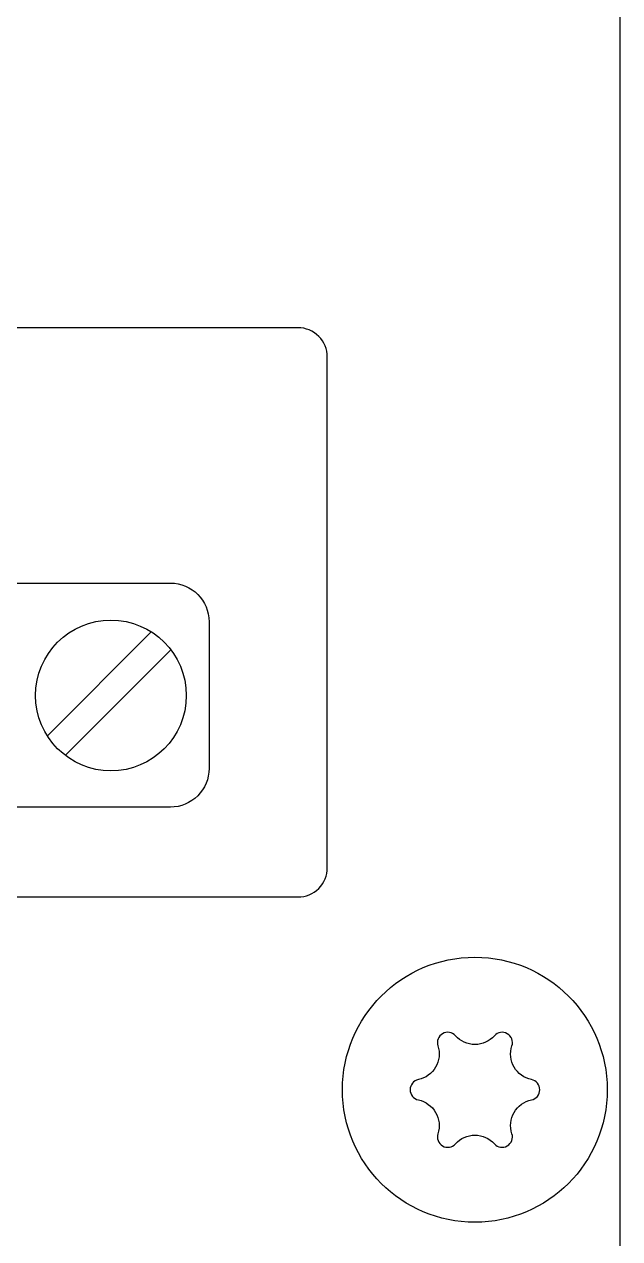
# Model space of a CAD drawing. Extents: x 0.3 to 23.7, y 0.2 to 17.5.
# Drawn here: x 22.394 to 23.001, y 5.059 to 6.296 of the extents above; entities that cross this region are included whole.
import ezdxf

# ---------------------------------------------------------------- set-up
doc = ezdxf.new("R2010")
doc.units = 0
doc.header["$MEASUREMENT"] = 0
for name, color, linetype in [('2_01__0-__EMPTY', 7, 'CONTINUOUS'), ('2_03__1-___4__DI_-__4__DO_', 7, 'CONTINUOUS'), ('2_04__B-___4__DI_-__4__DO_', 7, 'CONTINUOUS'), ('2_05__C-___4__DI_-__3__DO_', 7, 'CONTINUOUS'), ('2_06__2X___8__DO__STANDARD', 7, 'CONTINUOUS'), ('2_07__2A___8__DO__STANDARD', 7, 'CONTINUOUS'), ('2_08__2B___8__DO__STANDARD', 7, 'CONTINUOUS'), ('2_09__2C___8__DO__STANDARD', 7, 'CONTINUOUS'), ('2_10__3-___8__DI', 7, 'CONTINUOUS'), ('2_11__5-___8__AI', 7, 'CONTINUOUS'), ('2_12__6-___4__AI_-__4__AO_', 7, 'CONTINUOUS'), ('2_13__D-___14__DI', 7, 'CONTINUOUS'), ('7_00_____DWG', 7, 'CONTINUOUS')]:
    doc.layers.add(name, color=color, linetype=linetype)

msp = doc.modelspace()

# ---------------------------------------------------------------- linework, layer by layer
at = {"layer": '2_01__0-__EMPTY'}
msp.add_lwpolyline([(21.0502, 5.4069), (22.0155, 5.4069, 0.414214), (22.0453, 5.4367), (22.0453, 5.4519), (22.2853, 5.4519), (22.2853, 5.4367, 0.414214), (22.3152, 5.4069), (22.673, 5.4069, 0.414973), (22.7028, 5.4367), (22.7028, 5.957, 0.414973), (22.673, 5.9869), (22.3152, 5.9869, 0.414214), (22.2853, 5.957), (22.2853, 5.9419), (22.0453, 5.9419), (22.0453, 5.957, 0.414214), (22.0155, 5.9869), (21.0502, 5.9869, 0.414214)], format="xyb", dxfattribs=at)
at = {"layer": '2_03__1-___4__DI_-__4__DO_'}
msp.add_lwpolyline([(22.3822, 5.7267), (22.5429, 5.7267, -0.414169), (22.5822, 5.6873), (22.5822, 5.5378, -0.414258), (22.5429, 5.4984), (22.3822, 5.4984)], format="xyb", dxfattribs=at)
for points in [[(22.4174, 5.5712), (22.5233, 5.6771)], [(22.4357, 5.5512), (22.5433, 5.6587)]]:
    msp.add_lwpolyline(points, dxfattribs=at)
msp.add_circle((22.4822, 5.6122), 0.0768, dxfattribs=at)
at = {"layer": '2_04__B-___4__DI_-__4__DO_'}
msp.add_lwpolyline([(22.3822, 5.7267), (22.5429, 5.7267, -0.414169), (22.5822, 5.6873), (22.5822, 5.5378, -0.414258), (22.5429, 5.4984), (22.3822, 5.4984)], format="xyb", dxfattribs=at)
for points in [[(22.4174, 5.5712), (22.5233, 5.6771)], [(22.4357, 5.5512), (22.5433, 5.6587)]]:
    msp.add_lwpolyline(points, dxfattribs=at)
msp.add_circle((22.4822, 5.6122), 0.0768, dxfattribs=at)
at = {"layer": '2_05__C-___4__DI_-__3__DO_'}
msp.add_lwpolyline([(22.3822, 5.7267), (22.5429, 5.7267, -0.414169), (22.5822, 5.6873), (22.5822, 5.5378, -0.414258), (22.5429, 5.4984), (22.3822, 5.4984)], format="xyb", dxfattribs=at)
for points in [[(22.4174, 5.5712), (22.5233, 5.6771)], [(22.4357, 5.5512), (22.5433, 5.6587)]]:
    msp.add_lwpolyline(points, dxfattribs=at)
msp.add_circle((22.4822, 5.6122), 0.0768, dxfattribs=at)
at = {"layer": '2_06__2X___8__DO__STANDARD'}
msp.add_lwpolyline([(22.3822, 5.7267), (22.5429, 5.7267, -0.414169), (22.5822, 5.6873), (22.5822, 5.5378, -0.414258), (22.5429, 5.4984), (22.3822, 5.4984)], format="xyb", dxfattribs=at)
for points in [[(22.4174, 5.5712), (22.5233, 5.6771)], [(22.4357, 5.5512), (22.5433, 5.6587)]]:
    msp.add_lwpolyline(points, dxfattribs=at)
msp.add_circle((22.4822, 5.6122), 0.0768, dxfattribs=at)
at = {"layer": '2_07__2A___8__DO__STANDARD'}
msp.add_lwpolyline([(22.3822, 5.7267), (22.5429, 5.7267, -0.414169), (22.5822, 5.6873), (22.5822, 5.5378, -0.414258), (22.5429, 5.4984), (22.3822, 5.4984)], format="xyb", dxfattribs=at)
for points in [[(22.4174, 5.5712), (22.5233, 5.6771)], [(22.4357, 5.5512), (22.5433, 5.6587)]]:
    msp.add_lwpolyline(points, dxfattribs=at)
msp.add_circle((22.4822, 5.6122), 0.0768, dxfattribs=at)
at = {"layer": '2_08__2B___8__DO__STANDARD'}
msp.add_lwpolyline([(22.3822, 5.7267), (22.5429, 5.7267, -0.414169), (22.5822, 5.6873), (22.5822, 5.5378, -0.414258), (22.5429, 5.4984), (22.3822, 5.4984)], format="xyb", dxfattribs=at)
for points in [[(22.4174, 5.5712), (22.5233, 5.6771)], [(22.4357, 5.5512), (22.5433, 5.6587)]]:
    msp.add_lwpolyline(points, dxfattribs=at)
msp.add_circle((22.4822, 5.6122), 0.0768, dxfattribs=at)
at = {"layer": '2_09__2C___8__DO__STANDARD'}
msp.add_lwpolyline([(22.3822, 5.7267), (22.5429, 5.7267, -0.414169), (22.5822, 5.6873), (22.5822, 5.5378, -0.414258), (22.5429, 5.4984), (22.3822, 5.4984)], format="xyb", dxfattribs=at)
for points in [[(22.4174, 5.5712), (22.5233, 5.6771)], [(22.4357, 5.5512), (22.5433, 5.6587)]]:
    msp.add_lwpolyline(points, dxfattribs=at)
msp.add_circle((22.4822, 5.6122), 0.0768, dxfattribs=at)
at = {"layer": '2_10__3-___8__DI'}
msp.add_lwpolyline([(22.3822, 5.7267), (22.5429, 5.7267, -0.414169), (22.5822, 5.6873), (22.5822, 5.5378, -0.414258), (22.5429, 5.4984), (22.3822, 5.4984)], format="xyb", dxfattribs=at)
for points in [[(22.4174, 5.5712), (22.5233, 5.6771)], [(22.4357, 5.5512), (22.5433, 5.6587)]]:
    msp.add_lwpolyline(points, dxfattribs=at)
msp.add_circle((22.4822, 5.6122), 0.0768, dxfattribs=at)
at = {"layer": '2_11__5-___8__AI'}
msp.add_lwpolyline([(22.3822, 5.7267), (22.5429, 5.7267, -0.414169), (22.5822, 5.6873), (22.5822, 5.5378, -0.414258), (22.5429, 5.4984), (22.3822, 5.4984)], format="xyb", dxfattribs=at)
for points in [[(22.4174, 5.5712), (22.5233, 5.6771)], [(22.4357, 5.5512), (22.5433, 5.6587)]]:
    msp.add_lwpolyline(points, dxfattribs=at)
msp.add_circle((22.4822, 5.6122), 0.0768, dxfattribs=at)
at = {"layer": '2_12__6-___4__AI_-__4__AO_'}
msp.add_lwpolyline([(22.3822, 5.7267), (22.5429, 5.7267, -0.414169), (22.5822, 5.6873), (22.5822, 5.5378, -0.414258), (22.5429, 5.4984), (22.3822, 5.4984)], format="xyb", dxfattribs=at)
for points in [[(22.4174, 5.5712), (22.5233, 5.6771)], [(22.4357, 5.5512), (22.5433, 5.6587)]]:
    msp.add_lwpolyline(points, dxfattribs=at)
msp.add_circle((22.4822, 5.6122), 0.0768, dxfattribs=at)
at = {"layer": '2_13__D-___14__DI'}
msp.add_lwpolyline([(22.3822, 5.7267), (22.5429, 5.7267, -0.414169), (22.5822, 5.6873), (22.5822, 5.5378, -0.414258), (22.5429, 5.4984), (22.3822, 5.4984)], format="xyb", dxfattribs=at)
for points in [[(22.4174, 5.5712), (22.5233, 5.6771)], [(22.4357, 5.5512), (22.5433, 5.6587)]]:
    msp.add_lwpolyline(points, dxfattribs=at)
msp.add_circle((22.4822, 5.6122), 0.0768, dxfattribs=at)
at = {"layer": '7_00_____DWG'}
for points in [[(17.9712, 8.8523), (22.6369, 8.8523, -0.414214), (22.7159, 8.7733), (22.7159, 8.6463, 0.414214), (22.7949, 8.5673), (22.9219, 8.5673, -0.414214), (23.0009, 8.4883), (23.0009, 1.9328, -0.414214), (22.9219, 1.8538), (22.7949, 1.8538, 0.414214), (22.7159, 1.7748), (22.7159, 1.6478, -0.414214), (22.6369, 1.5688), (17.9712, 1.5688, -0.414214), (17.8922, 1.6478), (17.8922, 1.7748, 0.414214), (17.8132, 1.8538), (17.6862, 1.8538, -0.414214), (17.6072, 1.9328), (17.6072, 8.4883, -0.414214), (17.6862, 8.5673), (17.8132, 8.5673, 0.414214), (17.8922, 8.6463), (17.8922, 8.7733, -0.414214)], [(22.8932, 5.1874, -0.214133), (22.9109, 5.2001, 0.812603), (22.9109, 5.2208, -0.213359), (22.8932, 5.2335, -0.215316), (22.891, 5.2552, 0.812603), (22.8731, 5.2655, -0.213211), (22.8533, 5.2566, -0.214133), (22.8334, 5.2655, 0.812603), (22.8155, 5.2552, -0.215316), (22.8132, 5.2335, -0.213359), (22.7956, 5.2208, 0.812603), (22.7956, 5.2001, -0.214133), (22.8132, 5.1874, -0.213673), (22.8155, 5.1657, 0.812603), (22.8334, 5.1554, -0.214133), (22.8532, 5.1643, -0.214133), (22.8731, 5.1554, 0.812603), (22.891, 5.1657, -0.213673)]]:
    msp.add_lwpolyline(points, format="xyb", close=True, dxfattribs=at)
msp.add_circle((22.8532, 5.2105), 0.135, dxfattribs=at)

doc.saveas('drawing.dxf')
